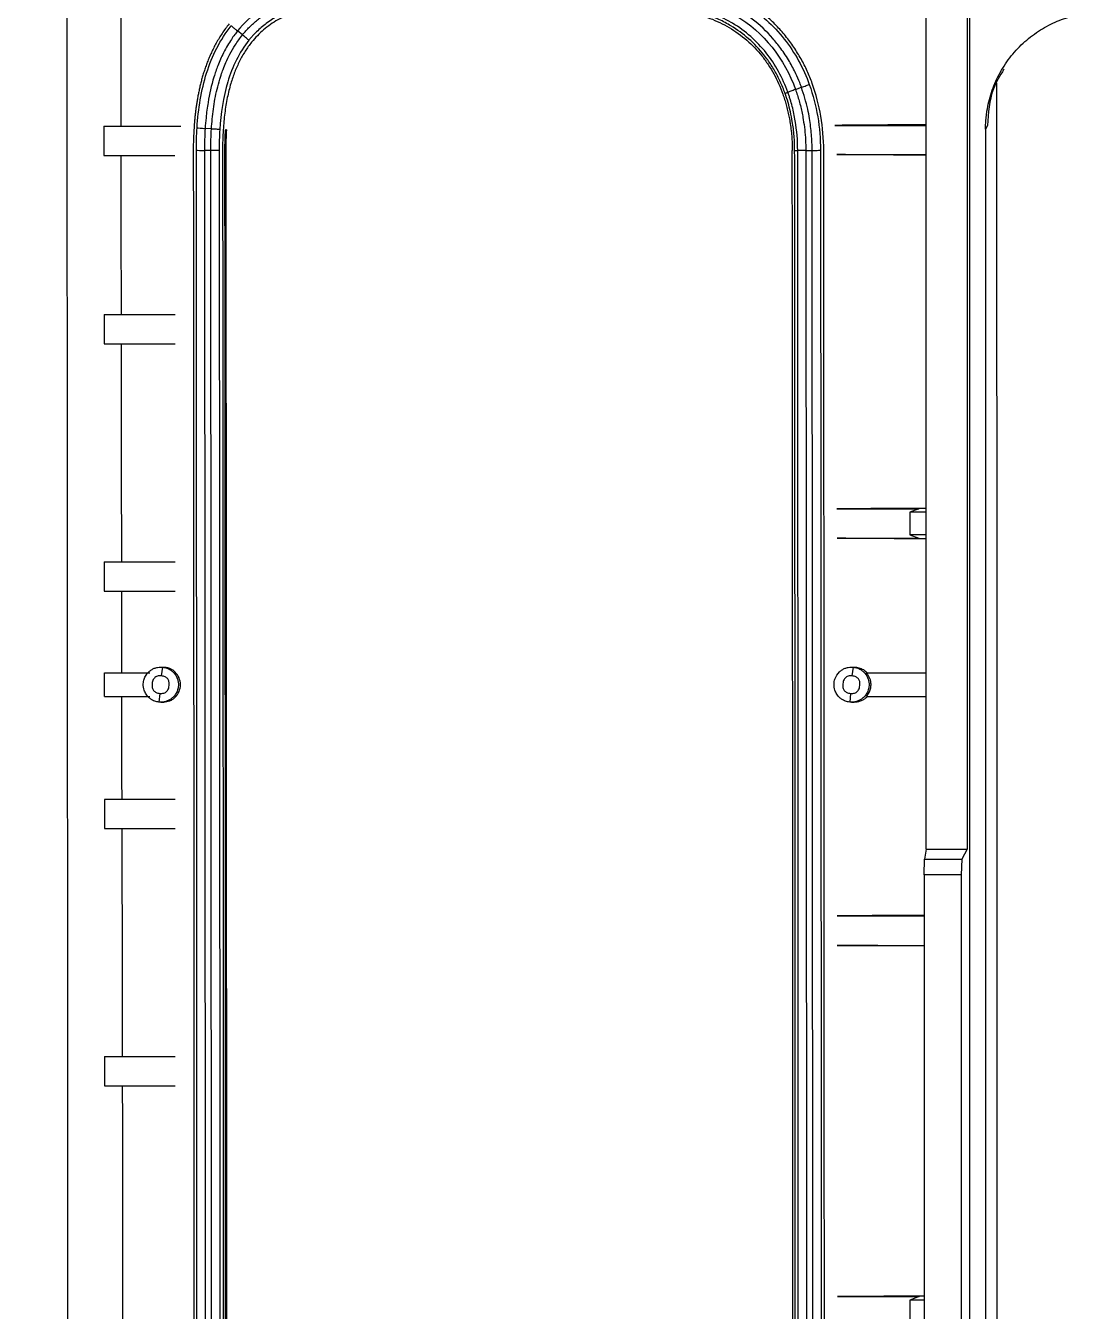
# Model space of a CAD drawing. Header units: millimetres. Extents: x 405 to 507, y -86 to 86.
# Drawn here: x 460.95 to 496.7, y 19.5 to 63.4 of the extents above; entities that cross this region are included whole.
import ezdxf

# ---------------------------------------------------------------- set-up
doc = ezdxf.new("R2010")
doc.units = ezdxf.units.MM

msp = doc.modelspace()

# ---------------------------------------------------------------- linework, layer by layer
at = {"color": 7, "linetype": 'Continuous', "lineweight": 25}
for p, q in [((493.109, 80.65), (493.109, 35.28)), ((493.193, 80.65), (493.193, -80.65)), ((491.709, 35.28), (491.709, 79.524)), ((468.354, 63.087), (468.186, 63.223)), ((486.89, 61.091), (486.986, 61.129)), ((487.246, 61.226), (487.449, 61.299)), ((463.623, 59.973), (466.247, 59.973)), ((467.295, 59.878), (467.079, 59.892)), ((467.807, 59.848), (467.778, 59.848)), ((493.806, 59.991), (493.737, 59.867)), ((493.737, 59.867), (493.737, -62.841)), ((467.272, 59.145), (467.056, 59.145)), ((467.756, 59.145), (467.785, 59.145)), ((487.217, 59.141), (487.32, 59.142)), ((487.597, 59.145), (487.813, 59.145)), ((463.629, 53.539), (466.051, 53.539)), ((488.663, 46.901), (491.461, 46.901)), ((491.461, 46.901), (491.155, 46.785)), ((491.709, 46.785), (491.155, 46.785)), ((491.155, 46.785), (491.155, 46.015)), ((491.155, 46.015), (491.461, 45.899)), ((491.709, 46.015), (491.155, 46.015)), ((463.635, 45.092), (466.054, 45.092)), ((463.637, 40.5), (463.637, 41.3)), ((463.637, 41.3), (465.189, 41.3)), ((465.566, 41.5), (465.67, 41.5)), ((465.591, 41.198), (465.629, 41.497)), ((489.16, 41.5), (489.244, 41.5)), ((489.185, 41.198), (489.223, 41.497)), ((489.672, 41.3), (491.709, 41.3)), ((465.528, 40.602), (465.503, 40.303)), ((489.122, 40.602), (489.097, 40.303)), ((489.673, 40.5), (491.709, 40.5)), ((465.566, 40.3), (465.671, 40.3)), ((489.16, 40.3), (489.245, 40.3)), ((491.709, 35.28), (491.647, 34.938)), ((491.709, 35.28), (493.109, 35.28)), ((493.109, 35.28), (492.93, 34.938)), ((491.64, 34.4), (491.647, 34.938)), ((491.647, 34.938), (492.93, 34.938)), ((492.93, 34.938), (492.91, 34.4)), ((491.64, 34.4), (491.64, -34.4)), ((492.91, 34.4), (491.64, 34.4)), ((492.91, 34.4), (492.91, -34.4)), ((463.643, 28.197), (466.059, 28.197)), ((490.268, 20.016), (488.675, 20.004)), ((488.675, 20.004), (491.468, 20.004)), ((491.468, 20.004), (491.155, 19.885)), ((491.64, 19.885), (491.155, 19.885)), ((491.155, 19.885), (491.155, 19.115))]:
    msp.add_line(p, q, dxfattribs=at)
for points, knots in [([(464.189, 65.234), (464.198, 64.798), (464.197, 64.36), (464.196, 63.482), (464.195, 63.043), (464.194, 61.727), (464.196, 60.85), (464.197, 59.973)], [0, 0, 0, 0, 0.25, 0.25, 0.5, 0.5, 1, 1, 1, 1]), ([(482.126, 64.994), (483.333, 64.994), (484.558, 64.737), (486.053, 63.811), (486.493, 63.41), (487.227, 62.481), (487.518, 61.953), (487.718, 61.397)], [0, 0, 0, 0, 0.5, 0.5, 0.75, 0.75, 1, 1, 1, 1]), ([(487.818, 61.43), (487.791, 61.501), (487.738, 61.644), (487.646, 61.855), (487.546, 62.063), (487.436, 62.269), (487.317, 62.471), (487.189, 62.67), (487.052, 62.864), (486.906, 63.053), (486.751, 63.236), (486.587, 63.413), (486.415, 63.583), (486.234, 63.746), (486.044, 63.901), (485.847, 64.047), (485.64, 64.184), (485.426, 64.312), (485.205, 64.429), (484.976, 64.536), (484.741, 64.634), (484.499, 64.722), (484.252, 64.8), (484, 64.869), (483.743, 64.928), (483.482, 64.978), (483.217, 65.019), (482.949, 65.05), (482.678, 65.072), (482.405, 65.086), (482.223, 65.088), (482.131, 65.089)], [0, 0, 0, 0, 0.031458, 0.063167, 0.095117, 0.127295, 0.15969, 0.192287, 0.225076, 0.258042, 0.291165, 0.324437, 0.357862, 0.391446, 0.425199, 0.459135, 0.493274, 0.52763, 0.562215, 0.597064, 0.632203, 0.667652, 0.70342, 0.739512, 0.775923, 0.812641, 0.84965, 0.886924, 0.924432, 0.962138, 1, 1, 1, 1]), ([(471.742, 64.712), (471.123, 64.712), (470.475, 64.639), (469.215, 64.174), (468.62, 63.763), (468.186, 63.223)], [0, 0, 0, 0, 0.5, 0.5, 1, 1, 1, 1]), ([(487.449, 61.299), (487.429, 61.353), (487.372, 61.509), (487.242, 61.807), (487.035, 62.201), (486.77, 62.604), (486.366, 63.109), (485.891, 63.558), (485.354, 63.919), (484.855, 64.184), (484.272, 64.412), (483.707, 64.554), (483.232, 64.637), (482.852, 64.683), (482.466, 64.708), (482.223, 64.711), (482.12, 64.712)], [0, 0, 0, 0, 0.0255149, 0.0734223, 0.1437213, 0.2222205, 0.2863559, 0.42926, 0.50928, 0.5717594, 0.6788896, 0.7853488, 0.8287809, 0.8924115, 0.9543368, 1, 1, 1, 1]), ([(462.382, 12.475), (462.383, 12.485), (462.387, 12.516), (462.389, 12.579), (462.391, 12.674), (462.392, 12.791), (462.392, 12.92), (462.392, 13.152), (462.392, 13.607), (462.391, 14.489), (462.391, 16.316), (462.39, 20.058), (462.388, 27.683), (462.382, 40.491), (462.374, 53.49), (462.365, 62.137), (462.364, 64.513), (462.364, 64.516)], [0, 0, 0, 0, 0.000621, 0.001815, 0.003624, 0.006064, 0.008569, 0.011051, 0.01945, 0.034792, 0.06189, 0.124717, 0.250461, 0.50131, 0.862943, 0.999868, 1, 1, 1, 1]), ([(468.354, 63.087), (468.393, 63.134), (468.47, 63.227), (468.595, 63.358), (468.726, 63.484), (468.863, 63.602), (469.006, 63.713), (469.154, 63.817), (469.358, 63.945), (469.677, 64.115), (470.116, 64.282), (470.631, 64.408), (471.171, 64.484), (471.547, 64.492), (471.742, 64.496)], [0, 0, 0, 0, 0.047798, 0.095551, 0.143265, 0.190937, 0.238554, 0.2861, 0.333862, 0.428278, 0.57117, 0.703244, 0.846286, 1, 1, 1, 1]), ([(471.746, 64.215), (471.441, 64.214), (471.139, 64.195), (470.55, 64.104), (470.262, 64.031), (469.713, 63.821), (469.452, 63.682), (469.095, 63.426), (468.925, 63.286), (468.745, 63.104), (468.671, 63.022), (468.623, 62.966), (468.601, 62.939), (468.577, 62.909)], [0, 0, 0, 0, 0.25, 0.25, 0.5, 0.5, 0.75, 0.75, 0.875, 0.9375, 0.96875, 0.96875, 1, 1, 1, 1]), ([(471.753, 64.106), (471.661, 64.105), (471.48, 64.102), (471.215, 64.085), (470.959, 64.057), (470.714, 64.017), (470.479, 63.966), (470.253, 63.903), (470.038, 63.829), (469.807, 63.732), (469.562, 63.607), (469.309, 63.447), (469.076, 63.266), (468.859, 63.065), (468.732, 62.914), (468.668, 62.839)], [0, 0, 0, 0, 0.079731, 0.156664, 0.230956, 0.302783, 0.372337, 0.439832, 0.505498, 0.56959, 0.657494, 0.743736, 0.829058, 0.914223, 1, 1, 1, 1]), ([(482.12, 64.496), (483.177, 64.496), (484.247, 64.311), (486.163, 63.184), (486.874, 62.264), (487.246, 61.226)], [0, 0, 0, 0, 0.5, 0.5, 1, 1, 1, 1]), ([(486.986, 61.129), (486.812, 61.617), (486.56, 62.074), (485.923, 62.877), (485.54, 63.22), (484.652, 63.753), (484.173, 63.935), (483.422, 64.108), (483.167, 64.149), (482.778, 64.189), (482.648, 64.199), (482.387, 64.211), (482.257, 64.214), (482.123, 64.214)], [0, 0, 0, 0, 0.25, 0.25, 0.5, 0.5, 0.75, 0.75, 0.875, 0.875, 0.9375, 0.9375, 1, 1, 1, 1]), ([(486.89, 61.091), (486.865, 61.16), (486.814, 61.295), (486.727, 61.494), (486.632, 61.687), (486.529, 61.874), (486.417, 62.056), (486.297, 62.233), (486.058, 62.549), (485.663, 62.97), (485.129, 63.36), (484.631, 63.622), (484.188, 63.8), (483.715, 63.938), (483.213, 64.035), (482.681, 64.095), (482.316, 64.102), (482.13, 64.106)], [0, 0, 0, 0, 0.0360954, 0.071878, 0.1074231, 0.142808, 0.1781109, 0.2134106, 0.2487858, 0.3746498, 0.4981769, 0.5750069, 0.6535729, 0.7346713, 0.8190266, 0.9072823, 1, 1, 1, 1]), ([(482.131, 64.024), (482.218, 64.023), (482.389, 64.021), (482.642, 64.008), (482.89, 63.988), (483.131, 63.958), (483.366, 63.92), (483.768, 63.839), (484.32, 63.676), (484.993, 63.355), (485.596, 62.924), (486.026, 62.475), (486.316, 62.077), (486.507, 61.761), (486.676, 61.424), (486.766, 61.187), (486.812, 61.067)], [0, 0, 0, 0, 0.043699, 0.086415, 0.128198, 0.169102, 0.209184, 0.248506, 0.376417, 0.498363, 0.623646, 0.748559, 0.809966, 0.872051, 0.935256, 1, 1, 1, 1]), ([(493.737, 59.867), (493.738, 59.937), (493.74, 60.075), (493.757, 60.283), (493.789, 60.527), (493.844, 60.808), (493.965, 61.23), (494.183, 61.745), (494.548, 62.314), (495.003, 62.814), (495.444, 63.158), (495.82, 63.384), (496.108, 63.526), (496.401, 63.644), (496.601, 63.702), (496.701, 63.731)], [0, 0, 0, 0, 0.039728, 0.079426, 0.119199, 0.181193, 0.243287, 0.370763, 0.500053, 0.629336, 0.756792, 0.818772, 0.880852, 0.9404, 1, 1, 1, 1]), ([(467.9, 63.465), (467.857, 63.412), (467.774, 63.306), (467.66, 63.142), (467.555, 62.977), (467.459, 62.813), (467.371, 62.648), (467.292, 62.483), (467.22, 62.32), (467.154, 62.157), (467.095, 61.996), (467.041, 61.837), (466.993, 61.68), (466.95, 61.525), (466.912, 61.373), (466.878, 61.224), (466.847, 61.078), (466.82, 60.935), (466.797, 60.795), (466.776, 60.659), (466.758, 60.527), (466.742, 60.398), (466.729, 60.274), (466.717, 60.153), (466.708, 60.037), (466.702, 59.96), (466.7, 59.923), (466.7, 59.922)], [0, 0, 0, 0, 0.053873, 0.1064059, 0.1577031, 0.2078491, 0.2569108, 0.3049394, 0.3519728, 0.3980376, 0.4431505, 0.4873205, 0.5305457, 0.5728125, 0.614108, 0.6544175, 0.693725, 0.7320135, 0.7692664, 0.8054672, 0.8405999, 0.8746498, 0.9076029, 0.9394467, 0.97017, 0.9997629, 1, 1, 1, 1]), ([(466.803, 59.917), (466.845, 60.56), (466.945, 61.195), (467.317, 62.377), (467.588, 62.925), (467.973, 63.402)], [0, 0, 0, 0, 0.5, 0.5, 1, 1, 1, 1]), ([(468.186, 63.223), (468.154, 63.182), (468.08, 63.088), (467.965, 62.924), (467.835, 62.717), (467.674, 62.42), (467.515, 62.061), (467.323, 61.498), (467.189, 60.902), (467.111, 60.312), (467.088, 60.015), (467.079, 59.892)], [0, 0, 0, 0, 0.04385, 0.100216, 0.168748, 0.249156, 0.38418, 0.499065, 0.749196, 0.896506, 1, 1, 1, 1]), ([(467.973, 63.402), (467.977, 63.398), (467.987, 63.39), (468.012, 63.366), (468.057, 63.328), (468.118, 63.276), (468.166, 63.239), (468.186, 63.223)], [0, 0, 0, 0, 0.124428, 0.291087, 0.500506, 0.788835, 1, 1, 1, 1]), ([(467.295, 59.878), (467.303, 59.99), (467.32, 60.216), (467.359, 60.555), (467.413, 60.896), (467.485, 61.236), (467.559, 61.51), (467.63, 61.734), (467.698, 61.927), (467.795, 62.165), (467.929, 62.445), (468.111, 62.763), (468.269, 62.974), (468.354, 63.087)], [0, 0, 0, 0, 0.098156, 0.197707, 0.298265, 0.399536, 0.501327, 0.545817, 0.605312, 0.679977, 0.770123, 0.876379, 1, 1, 1, 1]), ([(468.576, 62.909), (468.238, 62.487), (468.007, 62.003), (467.696, 60.963), (467.616, 60.409), (467.58, 59.857)], [0, 0, 0, 0, 0.5, 0.5, 1, 1, 1, 1]), ([(468.668, 62.839), (468.629, 62.79), (468.552, 62.69), (468.446, 62.532), (468.346, 62.367), (468.254, 62.194), (468.168, 62.013), (468.09, 61.825), (468.019, 61.629), (467.926, 61.337), (467.829, 60.935), (467.742, 60.407), (467.712, 60.039), (467.697, 59.849)], [0, 0, 0, 0, 0.058814, 0.118312, 0.178664, 0.240029, 0.302561, 0.366405, 0.431697, 0.498564, 0.653469, 0.820312, 1, 1, 1, 1]), ([(468.577, 62.909), (468.56, 62.921), (468.529, 62.945), (468.447, 63.01), (468.398, 63.05), (468.354, 63.087)], [0, 0, 0, 0, 0.5, 0.5, 1, 1, 1, 1]), ([(494.361, 61.914), (494.228, 61.695), (493.874, 61.111), (493.832, 60.422), (493.806, 59.991)], [0, 0, 0, 0, 0.3743373, 1, 1, 1, 1]), ([(486.812, 61.067), (486.833, 61.006), (486.875, 60.884), (486.93, 60.698), (486.979, 60.508), (487.021, 60.315), (487.074, 60.025), (487.124, 59.635), (487.132, 59.309), (487.136, 59.145)], [0, 0, 0, 0, 0.098442, 0.197575, 0.297533, 0.398444, 0.500432, 0.749216, 1, 1, 1, 1]), ([(487.217, 59.141), (487.216, 59.225), (487.214, 59.392), (487.199, 59.641), (487.174, 59.887), (487.135, 60.16), (487.076, 60.458), (486.995, 60.78), (486.925, 60.988), (486.89, 61.091)], [0, 0, 0, 0, 0.126483, 0.251869, 0.376365, 0.50018, 0.668623, 0.835031, 1, 1, 1, 1]), ([(487.246, 61.226), (487.192, 61.206), (487.134, 61.184), (487.038, 61.148), (487.003, 61.136), (486.986, 61.129)], [0, 0, 0, 0, 0.5, 0.5, 1, 1, 1, 1]), ([(487.32, 59.142), (487.32, 59.48), (487.293, 59.819), (487.21, 60.318), (487.176, 60.483), (487.113, 60.728), (487.078, 60.85), (487.04, 60.97), (487.014, 61.05), (487.001, 61.088), (486.986, 61.129)], [0, 0, 0, 0, 0.5, 0.5, 0.75, 0.75, 0.875, 0.9375, 0.9375, 1, 1, 1, 1]), ([(487.246, 61.226), (487.268, 61.161), (487.313, 61.031), (487.372, 60.831), (487.426, 60.625), (487.472, 60.415), (487.52, 60.156), (487.562, 59.85), (487.592, 59.498), (487.595, 59.263), (487.597, 59.145)], [0, 0, 0, 0, 0.0969, 0.195326, 0.295308, 0.39687, 0.500031, 0.667068, 0.833728, 1, 1, 1, 1]), ([(487.449, 61.299), (487.503, 61.318), (487.563, 61.339), (487.661, 61.376), (487.699, 61.39), (487.718, 61.397)], [0, 0, 0, 0, 0.5, 0.5, 1, 1, 1, 1]), ([(487.813, 59.145), (487.812, 59.236), (487.81, 59.419), (487.793, 59.692), (487.765, 59.966), (487.723, 60.252), (487.639, 60.702), (487.528, 61.051), (487.449, 61.299)], [0, 0, 0, 0, 0.124651, 0.249561, 0.374736, 0.500198, 0.64484, 1, 1, 1, 1]), ([(494.111, 61.441), (494.112, 60.076), (494.118, 51.313), (494.122, 36.728), (494.127, 17.691), (494.128, 6.056), (494.128, 0.239)], [0, 0, 0, 0, 0.066953, 0.429829, 0.71492, 1, 1, 1, 1]), ([(466.803, 59.917), (466.821, 59.914), (466.858, 59.909), (466.96, 59.9), (467.022, 59.896), (467.079, 59.892)], [0, 0, 0, 0, 0.5, 0.5, 1, 1, 1, 1]), ([(467.58, 59.857), (467.574, 59.858), (467.559, 59.86), (467.523, 59.862), (467.461, 59.864), (467.381, 59.868), (467.32, 59.875), (467.295, 59.878)], [0, 0, 0, 0, 0.129266, 0.296086, 0.500582, 0.791572, 1, 1, 1, 1]), ([(467.58, 59.857), (467.573, 59.738), (467.567, 59.619), (467.56, 59.381), (467.558, 59.264), (467.558, 59.142)], [0, 0, 0, 0, 0.5, 0.5, 1, 1, 1, 1]), ([(467.697, 59.849), (467.69, 59.731), (467.677, 59.494), (467.676, 59.257), (467.675, 59.139)], [0, 0, 0, 0, 0.49922, 1, 1, 1, 1]), ([(467.756, 59.145), (467.757, 59.262), (467.758, 59.497), (467.771, 59.731), (467.778, 59.848)], [0, 0, 0, 0, 0.500001, 1, 1, 1, 1]), ([(488.975, 60.001), (488.946, 60.001), (488.888, 60.001), (488.794, 60), (488.695, 59.999), (488.624, 59.999), (488.589, 59.999)], [0, 0, 0, 0, 0.247649, 0.496511, 0.747119, 1, 1, 1, 1]), ([(488.589, 59.999), (489.236, 59.999), (490.276, 59.999), (491.316, 59.999), (491.709, 59.999)], [0, 0, 0, 0, 0.621974, 1, 1, 1, 1]), ([(490.231, 60.011), (490.008, 60.009), (489.59, 60.006), (489.17, 60.003), (488.975, 60.001)], [0, 0, 0, 0, 0.533599, 1, 1, 1, 1]), ([(491.709, 60.016), (491.658, 60.016), (491.427, 60.015), (491.039, 60.015), (490.574, 60.013), (490.345, 60.011), (490.231, 60.011)], [0, 0, 0, 0, 0.0857441, 0.3903023, 0.6951339, 1, 1, 1, 1]), ([(466.779, 59.15), (466.797, 59.148), (466.835, 59.147), (466.936, 59.145), (466.999, 59.145), (467.056, 59.145)], [0, 0, 0, 0, 0.5, 0.5, 1, 1, 1, 1]), ([(467.558, 59.142), (467.552, 59.143), (467.537, 59.144), (467.501, 59.143), (467.439, 59.142), (467.359, 59.14), (467.298, 59.144), (467.272, 59.145)], [0, 0, 0, 0, 0.129442, 0.296242, 0.5005, 0.792033, 1, 1, 1, 1]), ([(467.675, 59.139), (467.677, 57.825), (467.679, 55.199), (467.682, 51.258), (467.684, 47.317), (467.687, 43.376), (467.689, 39.435), (467.691, 35.493), (467.693, 31.55), (467.695, 27.608), (467.696, 23.665), (467.697, 19.721), (467.698, 15.778), (467.699, 11.834), (467.7, 7.889), (467.7, 3.945), (467.7, 1.315), (467.7, 0)], [0, 0, 0, 0, 0.0666509, 0.1333029, 0.1999564, 0.2666116, 0.3332687, 0.399928, 0.4665897, 0.533254, 0.5999213, 0.6665917, 0.7332656, 0.7999431, 0.8666245, 0.93331, 1, 1, 1, 1]), ([(467.781, 0), (467.781, 1.315), (467.781, 3.945), (467.78, 7.89), (467.78, 11.835), (467.779, 15.78), (467.778, 19.724), (467.777, 23.668), (467.775, 27.611), (467.774, 31.554), (467.772, 35.497), (467.77, 39.439), (467.768, 43.381), (467.765, 47.323), (467.762, 51.264), (467.759, 55.205), (467.757, 57.832), (467.756, 59.145)], [0, 0, 0, 0, 0.066692, 0.133378, 0.200061, 0.266739, 0.333414, 0.400085, 0.466752, 0.533417, 0.600078, 0.666737, 0.733393, 0.800048, 0.8667, 0.933351, 1, 1, 1, 1]), ([(487.161, 0), (487.161, 1.314), (487.16, 3.943), (487.16, 7.887), (487.16, 11.83), (487.159, 15.773), (487.158, 19.716), (487.157, 23.659), (487.155, 27.602), (487.154, 31.545), (487.152, 35.488), (487.15, 39.431), (487.147, 43.374), (487.145, 47.317), (487.142, 51.26), (487.139, 55.203), (487.137, 57.831), (487.136, 59.145)], [0, 0, 0, 0, 0.066656, 0.133312, 0.199968, 0.266625, 0.333283, 0.399942, 0.466602, 0.533265, 0.599931, 0.666599, 0.733271, 0.799947, 0.866626, 0.933311, 1, 1, 1, 1]), ([(487.242, 0), (487.242, 1.315), (487.242, 3.945), (487.241, 7.89), (487.241, 11.835), (487.24, 15.78), (487.239, 19.724), (487.238, 23.667), (487.236, 27.61), (487.235, 31.553), (487.233, 35.496), (487.231, 39.438), (487.229, 43.379), (487.226, 47.32), (487.223, 51.261), (487.22, 55.201), (487.218, 57.828), (487.217, 59.141)], [0, 0, 0, 0, 0.066697, 0.133389, 0.200076, 0.266757, 0.333434, 0.400107, 0.466775, 0.533439, 0.6001, 0.666757, 0.733411, 0.800062, 0.86671, 0.933356, 1, 1, 1, 1]), ([(487.597, 59.145), (487.54, 59.143), (487.477, 59.142), (487.376, 59.142), (487.338, 59.142), (487.32, 59.142)], [0, 0, 0, 0, 0.5, 0.5, 1, 1, 1, 1]), ([(487.345, 0), (487.345, 9.859), (487.343, 19.718), (487.334, 39.434), (487.328, 49.289), (487.32, 59.142)], [0, 0, 0, 0, 0.5, 0.5, 1, 1, 1, 1]), ([(487.813, 59.145), (487.829, 59.145), (487.865, 59.145), (487.925, 59.145), (487.998, 59.146), (488.062, 59.148), (488.089, 59.15), (488.1, 59.15)], [0, 0, 0, 0, 0.130394, 0.297301, 0.500617, 0.795416, 1, 1, 1, 1]), ([(488.655, 59.001), (489.29, 59.001), (490.308, 59.001), (491.326, 59.001), (491.709, 59.001)], [0, 0, 0, 0, 0.6234085, 1, 1, 1, 1]), ([(490.232, 58.989), (489.97, 58.991), (489.446, 58.995), (488.918, 58.999), (488.655, 59.001)], [0, 0, 0, 0, 0.499988, 1, 1, 1, 1]), ([(491.709, 58.984), (491.659, 58.984), (491.428, 58.984), (491.04, 58.985), (490.575, 58.987), (490.346, 58.988), (490.232, 58.989)], [0, 0, 0, 0, 0.084904, 0.389743, 0.695103, 1, 1, 1, 1]), ([(490.247, 46.913), (489.961, 46.911), (489.434, 46.907), (488.905, 46.903), (488.663, 46.901)], [0, 0, 0, 0, 0.543005, 1, 1, 1, 1]), ([(491.709, 46.918), (491.665, 46.918), (491.44, 46.918), (491.058, 46.917), (490.591, 46.915), (490.362, 46.914), (490.247, 46.913)], [0, 0, 0, 0, 0.075539, 0.383203, 0.691675, 1, 1, 1, 1]), ([(490.248, 45.887), (489.984, 45.889), (489.457, 45.893), (488.928, 45.897), (488.664, 45.899)], [0, 0, 0, 0, 0.499953, 1, 1, 1, 1]), ([(491.709, 45.882), (491.663, 45.882), (491.436, 45.882), (491.054, 45.883), (490.592, 45.885), (490.363, 45.886), (490.248, 45.887)], [0, 0, 0, 0, 0.078847, 0.386481, 0.693082, 1, 1, 1, 1]), ([(465.503, 40.303), (465.478, 40.307), (465.428, 40.314), (465.355, 40.337), (465.278, 40.371), (465.192, 40.426), (465.118, 40.496), (465.047, 40.591), (464.981, 40.728), (464.956, 40.911), (464.998, 41.135), (465.105, 41.303), (465.241, 41.409), (465.343, 41.461), (465.452, 41.494), (465.528, 41.498), (465.566, 41.5)], [0, 0, 0, 0, 0.0418488, 0.0837036, 0.1255705, 0.1809881, 0.2507619, 0.2928732, 0.3759229, 0.5004498, 0.5896412, 0.7493474, 0.8142312, 0.8746173, 0.9373, 1, 1, 1, 1]), ([(465.566, 41.5), (465.577, 41.5), (465.598, 41.5), (465.619, 41.498), (465.629, 41.497)], [0, 0, 0, 0, 0.52388, 1, 1, 1, 1]), ([(465.629, 41.497), (465.654, 41.493), (465.704, 41.486), (465.777, 41.463), (465.854, 41.429), (465.939, 41.374), (466.05, 41.269), (466.148, 41.097), (466.176, 40.893), (466.149, 40.74), (466.093, 40.6), (466.009, 40.483), (465.89, 40.391), (465.788, 40.339), (465.68, 40.306), (465.604, 40.302), (465.566, 40.3)], [0, 0, 0, 0, 0.041804, 0.083613, 0.125434, 0.180845, 0.250656, 0.375408, 0.49982, 0.582948, 0.628304, 0.74952, 0.8143, 0.874691, 0.937337, 1, 1, 1, 1]), ([(465.67, 41.5), (465.691, 41.499), (465.734, 41.498), (465.799, 41.485), (465.869, 41.461), (465.955, 41.422), (466.019, 41.363), (466.055, 41.329)], [0, 0, 0, 0, 0.166586, 0.333659, 0.501401, 0.713477, 1, 1, 1, 1]), ([(466.056, 40.47), (466.17, 40.582), (466.236, 40.74), (466.236, 41.059), (466.169, 41.218), (466.055, 41.329)], [0, 0, 0, 0, 0.5, 0.5, 1, 1, 1, 1]), ([(489.097, 40.303), (489.072, 40.307), (489.022, 40.314), (488.949, 40.337), (488.872, 40.371), (488.786, 40.426), (488.712, 40.496), (488.641, 40.591), (488.575, 40.728), (488.55, 40.911), (488.592, 41.135), (488.699, 41.303), (488.835, 41.409), (488.937, 41.461), (489.046, 41.494), (489.122, 41.498), (489.16, 41.5)], [0, 0, 0, 0, 0.041849, 0.083704, 0.125571, 0.180987, 0.250762, 0.292859, 0.375923, 0.50045, 0.589609, 0.749347, 0.814226, 0.874617, 0.9373, 1, 1, 1, 1]), ([(489.16, 41.5), (489.171, 41.5), (489.192, 41.5), (489.213, 41.498), (489.223, 41.497)], [0, 0, 0, 0, 0.523819, 1, 1, 1, 1]), ([(489.223, 41.497), (489.248, 41.493), (489.298, 41.486), (489.371, 41.463), (489.448, 41.429), (489.533, 41.374), (489.644, 41.269), (489.742, 41.097), (489.77, 40.893), (489.743, 40.741), (489.687, 40.6), (489.603, 40.483), (489.484, 40.391), (489.382, 40.339), (489.274, 40.306), (489.198, 40.302), (489.16, 40.3)], [0, 0, 0, 0, 0.041804, 0.083613, 0.125434, 0.180844, 0.250656, 0.375408, 0.49982, 0.582948, 0.628221, 0.749519, 0.814294, 0.874691, 0.937337, 1, 1, 1, 1]), ([(489.244, 41.5), (489.272, 41.499), (489.326, 41.497), (489.406, 41.481), (489.487, 41.454), (489.565, 41.415), (489.64, 41.365), (489.685, 41.321), (489.706, 41.3)], [0, 0, 0, 0, 0.170646, 0.336839, 0.499506, 0.680673, 0.84705, 1, 1, 1, 1]), ([(489.673, 40.5), (489.689, 40.52), (489.722, 40.56), (489.76, 40.626), (489.79, 40.692), (489.81, 40.76), (489.822, 40.826), (489.826, 40.89), (489.824, 40.951), (489.816, 41.009), (489.803, 41.063), (489.787, 41.113), (489.767, 41.159), (489.745, 41.2), (489.722, 41.237), (489.698, 41.27), (489.68, 41.29), (489.672, 41.3)], [0, 0, 0, 0, 0.089836, 0.176364, 0.259582, 0.339492, 0.416092, 0.489382, 0.559362, 0.626031, 0.689389, 0.749436, 0.806172, 0.859596, 0.909709, 0.95651, 1, 1, 1, 1]), ([(465.591, 41.198), (465.565, 41.2), (465.517, 41.203), (465.448, 41.192), (465.389, 41.167), (465.342, 41.127), (465.306, 41.073), (465.281, 41.006), (465.266, 40.914), (465.264, 40.805), (465.31, 40.694), (465.406, 40.622), (465.485, 40.609), (465.528, 40.602)], [0, 0, 0, 0, 0.080885, 0.151801, 0.21623, 0.278749, 0.344334, 0.417339, 0.500966, 0.639498, 0.752992, 0.865042, 1, 1, 1, 1]), ([(465.528, 40.602), (465.553, 40.6), (465.602, 40.597), (465.67, 40.608), (465.729, 40.633), (465.776, 40.673), (465.812, 40.727), (465.837, 40.794), (465.853, 40.886), (465.854, 40.995), (465.808, 41.106), (465.712, 41.178), (465.633, 41.191), (465.591, 41.198)], [0, 0, 0, 0, 0.0808655, 0.1517384, 0.2161185, 0.2786066, 0.3442027, 0.4172716, 0.5010176, 0.6397363, 0.7532556, 0.8651929, 1, 1, 1, 1]), ([(489.185, 41.198), (489.159, 41.2), (489.11, 41.203), (489.042, 41.192), (488.983, 41.167), (488.936, 41.127), (488.9, 41.073), (488.875, 41.006), (488.86, 40.913), (488.858, 40.805), (488.904, 40.694), (489.001, 40.622), (489.079, 40.609), (489.122, 40.602)], [0, 0, 0, 0, 0.080878, 0.151789, 0.216216, 0.278734, 0.344321, 0.417327, 0.500955, 0.639485, 0.752978, 0.865031, 1, 1, 1, 1]), ([(489.122, 40.602), (489.147, 40.6), (489.196, 40.597), (489.264, 40.608), (489.323, 40.633), (489.37, 40.673), (489.406, 40.727), (489.431, 40.794), (489.447, 40.887), (489.448, 40.995), (489.402, 41.106), (489.306, 41.178), (489.227, 41.191), (489.185, 41.198)], [0, 0, 0, 0, 0.080858, 0.151726, 0.216104, 0.278592, 0.34419, 0.41726, 0.501006, 0.639724, 0.753241, 0.865182, 1, 1, 1, 1]), ([(466.056, 40.47), (466.041, 40.456), (466.01, 40.425), (465.963, 40.39), (465.915, 40.361), (465.85, 40.331), (465.768, 40.305), (465.703, 40.302), (465.671, 40.3)], [0, 0, 0, 0, 0.118911, 0.241344, 0.367615, 0.49797, 0.745103, 1, 1, 1, 1]), ([(489.707, 40.5), (489.69, 40.483), (489.656, 40.449), (489.602, 40.408), (489.544, 40.373), (489.465, 40.337), (489.365, 40.306), (489.285, 40.302), (489.245, 40.3)], [0, 0, 0, 0, 0.1193, 0.241806, 0.368662, 0.500819, 0.74917, 1, 1, 1, 1]), ([(465.566, 40.3), (465.555, 40.3), (465.534, 40.3), (465.513, 40.302), (465.503, 40.303)], [0, 0, 0, 0, 0.523736, 1, 1, 1, 1]), ([(489.16, 40.3), (489.149, 40.3), (489.128, 40.3), (489.107, 40.302), (489.097, 40.303)], [0, 0, 0, 0, 0.523676, 1, 1, 1, 1]), ([(464.23, 35.982), (464.229, 35.692), (464.229, 35.111), (464.23, 34.53), (464.231, 34.24)], [0, 0, 0, 0, 0.500167, 1, 1, 1, 1]), ([(464.231, 34.24), (464.235, 33.895), (464.244, 33.1), (464.248, 31.748), (464.25, 30.079), (464.249, 28.86), (464.248, 28.197)], [0, 0, 0, 0, 0.171052, 0.39474, 0.671059, 1, 1, 1, 1]), ([(488.67, 33.003), (489.304, 33.003), (490.294, 33.003), (491.284, 33.003), (491.64, 33.003)], [0, 0, 0, 0, 0.6401611, 1, 1, 1, 1]), ([(491.64, 33.02), (491.618, 33.02), (491.419, 33.019), (491.062, 33.019), (490.603, 33.017), (490.374, 33.016), (490.26, 33.015)], [0, 0, 0, 0, 0.0389874, 0.3587352, 0.6792125, 1, 1, 1, 1]), ([(488.671, 31.997), (489.305, 31.997), (490.294, 31.997), (491.284, 31.997), (491.64, 31.997)], [0, 0, 0, 0, 0.640225, 1, 1, 1, 1]), ([(490.261, 31.985), (489.996, 31.987), (489.466, 31.991), (488.936, 31.995), (488.671, 31.997)], [0, 0, 0, 0, 0.49996, 1, 1, 1, 1]), ([(491.64, 31.98), (491.619, 31.98), (491.419, 31.98), (491.063, 31.981), (490.602, 31.983), (490.374, 31.984), (490.261, 31.985)], [0, 0, 0, 0, 0.038734, 0.358515, 0.679499, 1, 1, 1, 1]), ([(464.249, 27.197), (464.251, 26.558), (464.257, 25.185), (464.259, 22.986), (464.258, 20.504), (464.254, 18.756), (464.252, 17.835)], [0, 0, 0, 0, 0.2048597, 0.439816, 0.7048642, 1, 1, 1, 1]), ([(451.119, 22.081), (451.27, 22.016), (451.57, 21.888), (452.01, 21.687), (452.437, 21.482), (452.851, 21.273), (453.252, 21.06), (453.641, 20.845), (454.017, 20.628), (454.38, 20.409), (454.732, 20.189), (455.071, 19.968), (455.398, 19.748), (455.713, 19.527), (456.017, 19.308), (456.31, 19.09), (456.591, 18.873), (456.862, 18.658), (457.122, 18.446), (457.487, 18.139), (458.03, 17.662), (458.732, 16.994), (459.404, 16.295), (460.136, 15.473), (460.839, 14.607), (461.46, 13.745), (461.875, 13.134), (462.078, 12.825), (462.169, 12.687)], [0, 0, 0, 0, 0.0335136, 0.0663522, 0.0985165, 0.1300068, 0.1608239, 0.1909682, 0.2204402, 0.2492406, 0.2773699, 0.3048284, 0.3316167, 0.357735, 0.3831839, 0.4079635, 0.4320743, 0.4555166, 0.4782907, 0.5003968, 0.5526678, 0.6255041, 0.6976723, 0.7499988, 0.8496424, 0.9246616, 0.9662487, 1, 1, 1, 1]), ([(449.494, 20.222), (449.639, 20.168), (449.928, 20.059), (450.357, 19.885), (450.779, 19.705), (451.196, 19.517), (451.607, 19.321), (452.013, 19.117), (452.412, 18.906), (452.805, 18.687), (453.193, 18.461), (453.574, 18.227), (453.95, 17.986), (454.32, 17.737), (454.684, 17.48), (455.042, 17.215), (455.395, 16.943), (455.741, 16.664), (456.082, 16.377), (456.416, 16.082), (456.745, 15.779), (457.068, 15.469), (457.385, 15.151), (457.696, 14.826), (458.001, 14.493), (458.301, 14.152), (458.594, 13.804), (458.882, 13.448), (459.164, 13.084), (459.44, 12.713), (459.872, 12.107), (460.434, 11.249), (461.081, 10.116), (461.657, 8.945), (462.123, 7.841), (462.491, 6.799), (462.78, 5.813), (463.031, 4.772), (463.246, 3.675), (463.422, 2.522), (463.563, 1.314), (463.624, 0.488), (463.655, 0.066)], [0, 0, 0, 0, 0.017761, 0.035419, 0.052981, 0.070453, 0.087844, 0.105162, 0.122412, 0.139604, 0.156744, 0.173841, 0.190902, 0.207936, 0.22495, 0.241952, 0.258951, 0.275954, 0.292969, 0.310004, 0.327068, 0.344167, 0.36131, 0.378505, 0.39576, 0.413081, 0.430477, 0.447955, 0.465523, 0.483187, 0.500954, 0.550895, 0.600646, 0.650389, 0.700304, 0.737878, 0.777053, 0.817928, 0.860589, 0.905112, 0.951563, 1, 1, 1, 1]), ([(491.64, 20.021), (491.62, 20.021), (491.422, 20.021), (491.068, 20.02), (490.61, 20.018), (490.382, 20.017), (490.268, 20.016)], [0, 0, 0, 0, 0.036426, 0.357036, 0.678363, 1, 1, 1, 1])]:
    msp.add_open_spline(points, degree=3, knots=knots, dxfattribs=at)
for points in [[(487.718, 61.397), (487.974, 60.682), (488.098, 59.916), (488.1, 59.15)], [(488.21, 59.149), (488.207, 59.926), (488.08, 60.703), (487.818, 61.43)], [(463.623, 59.973), (463.624, 59.639), (463.624, 59.306), (463.624, 58.973)], [(466.7, 59.922), (466.683, 59.665), (466.674, 59.406), (466.675, 59.148)], [(466.779, 59.15), (466.778, 59.406), (466.787, 59.661), (466.803, 59.917)], [(467.079, 59.892), (467.063, 59.643), (467.056, 59.394), (467.056, 59.145)], [(467.272, 59.145), (467.272, 59.39), (467.279, 59.634), (467.295, 59.878)], [(467.807, 59.848), (467.792, 59.617), (467.785, 59.383), (467.785, 59.145)], [(463.624, 58.973), (463.954, 58.973), (464.285, 58.973), (464.615, 58.973)], [(464.199, 58.973), (464.202, 57.161), (464.205, 55.35), (464.208, 53.539)], [(464.615, 58.973), (465.093, 58.973), (465.571, 58.973), (466.049, 58.973)], [(466.675, 59.148), (466.691, 39.441), (466.699, 19.72), (466.699, 0)], [(466.804, 0), (466.804, 19.721), (466.795, 39.442), (466.779, 59.15)], [(467.056, 59.145), (467.073, 39.437), (467.081, 19.722), (467.081, 0)], [(467.297, 0), (467.297, 19.722), (467.289, 39.437), (467.272, 59.145)], [(467.558, 59.142), (467.575, 39.437), (467.583, 19.719), (467.583, 0)], [(467.785, 59.145), (467.802, 39.775), (467.81, 20.396), (467.81, 1.017)], [(487.597, 59.145), (487.614, 39.437), (487.622, 19.722), (487.622, 0)], [(487.838, 0), (487.838, 19.722), (487.83, 39.437), (487.813, 59.145)], [(488.1, 59.15), (488.116, 39.442), (488.124, 19.721), (488.124, 0)], [(488.234, 0), (488.234, 19.721), (488.226, 39.442), (488.21, 59.149)], [(463.629, 53.539), (463.629, 53.206), (463.629, 52.872), (463.629, 52.539)], [(463.629, 52.539), (463.922, 52.539), (464.214, 52.539), (464.507, 52.539)], [(464.209, 52.539), (464.213, 50.056), (464.216, 47.574), (464.219, 45.092)], [(464.507, 52.539), (465.022, 52.539), (465.537, 52.539), (466.051, 52.539)], [(488.664, 45.899), (489.596, 45.899), (490.529, 45.899), (491.461, 45.899)], [(463.635, 45.092), (463.635, 44.758), (463.635, 44.425), (463.635, 44.092)], [(463.635, 44.092), (463.885, 44.092), (464.135, 44.092), (464.384, 44.092)], [(464.22, 44.092), (464.221, 43.161), (464.222, 42.23), (464.223, 41.3)], [(464.384, 44.092), (464.941, 44.092), (465.498, 44.092), (466.054, 44.092)], [(463.637, 40.5), (464.155, 40.5), (464.672, 40.5), (465.19, 40.5)], [(464.224, 40.5), (464.226, 39.327), (464.227, 38.155), (464.229, 36.982)], [(463.639, 36.982), (463.639, 36.649), (463.64, 36.316), (463.64, 35.982)], [(464.298, 36.982), (464.078, 36.982), (463.859, 36.982), (463.639, 36.982)], [(466.056, 36.982), (465.47, 36.982), (464.884, 36.982), (464.298, 36.982)], [(463.64, 35.982), (463.855, 35.982), (464.071, 35.982), (464.287, 35.982)], [(464.287, 35.982), (464.877, 35.982), (465.467, 35.982), (466.057, 35.982)], [(490.26, 33.015), (489.731, 33.011), (489.201, 33.007), (488.67, 33.003)], [(463.643, 28.197), (463.643, 27.864), (463.644, 27.53), (463.644, 27.197)], [(463.644, 27.197), (463.83, 27.197), (464.017, 27.197), (464.204, 27.197)], [(464.204, 27.197), (464.822, 27.197), (465.44, 27.197), (466.059, 27.197)]]:
    msp.add_open_spline(points, degree=3, dxfattribs=at)

doc.saveas('drawing.dxf')
